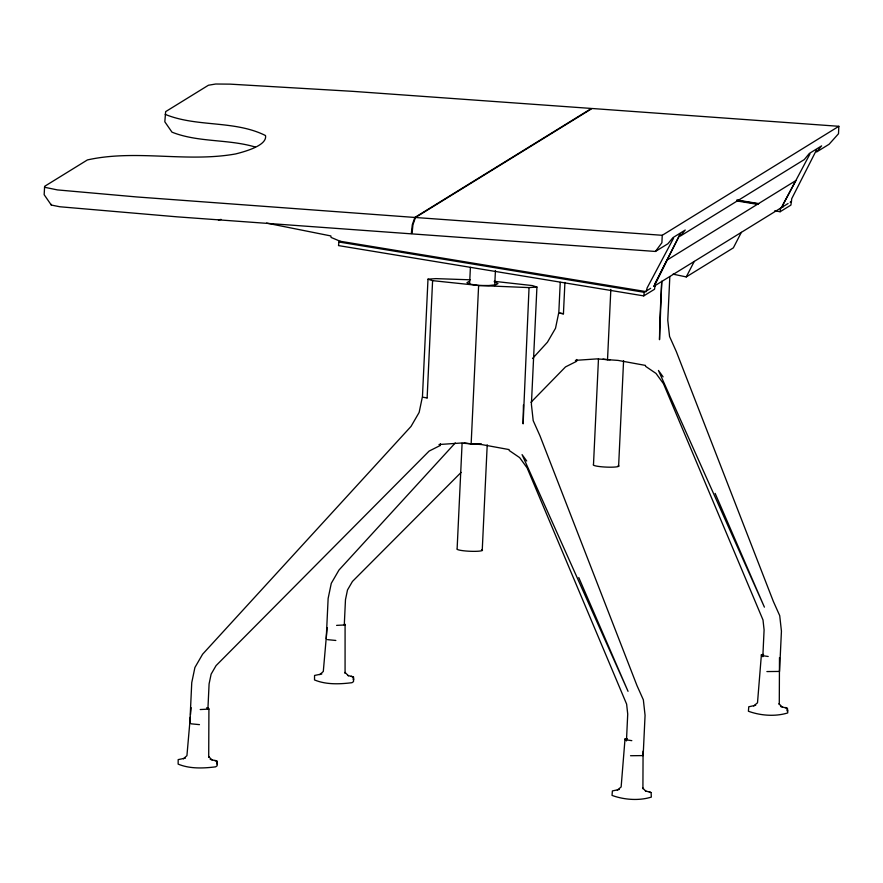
<?xml version="1.0" encoding="UTF-8"?>
<svg xmlns="http://www.w3.org/2000/svg" width="883" height="883" viewBox="0 0 883 883"><rect width="100%" height="100%" fill="white"/><g stroke="black" fill="none" stroke-linecap="round" stroke-linejoin="round"><path stroke-width="1.32" d="M206.512 707.879L208.719 708.376L208.918 709.104L208.708 757.426L208.686 756.576L212.063 759.998M345.087 624.204L345.076 673.265L345.065 672.416L348.443 675.837M643.078 751.168L642.912 788.751L642.581 787.879L645.959 791.3M779.281 704.59L779.49 657.603M523.442 404.922L523.122 423.862L529.049 287.604L536.93 287.041L531.4 404.359L533.2 420.661L539.932 435.705L636.963 685.55L643.354 699.844L645.065 715.329L643.166 755.594L630.528 755.727M165.176 114.36C196.997 127.417 234.282 119.989 265.474 135.518A350.981 45.817 2.7 0 1 235.618 153.94C186.589 162.737 135.916 149.117 87.406 159.933L44.636 186.324L44.15 194.69L51.302 205.044L59.801 206.754L176.997 216.832L411.29 233.84L412.306 224.735L414.844 217.45L591.444 108.454L352.637 91.335L230.143 84.139L215.695 84.017L208.421 85.243L165.651 111.633L164.823 121.799L171.986 132.163C198.333 142.627 228.112 138.918 255.231 147.019M207.891 709.38L209.094 683.872L211.125 674.148L216.059 665.627L429.127 451.081L440.175 445.518L440.429 443.663M217.262 762.945L217.13 765.771L215.629 766.841C203.355 768.398 189.624 768.938 178.145 764.104L178.178 759.623L185.441 758.122M326.224 638.729L328.134 598.464L331.28 583.321L338.973 570.054L455.286 442.924M344.271 625.219L345.474 599.712L347.494 589.987L352.438 581.467L461.081 472.427M353.63 678.784L353.498 681.61L352.008 682.68C339.734 684.237 325.993 684.778 314.514 679.932L314.558 675.451L321.82 673.961M470.242 279.812L435.882 278.62L427.99 279.183L422.46 396.5L419.138 412.438L411.036 426.412L202.604 654.215L194.911 667.493L191.754 682.625L189.856 722.89L191.192 723.828L199.47 724.634M427.129 397.968L432.593 280.651L427.99 279.183M462.107 443.012L457.129 548.674A12.803 1.667 2.7 0 0 470.54 551.29A12.803 1.667 2.7 0 0 481.787 549.601M469.613 283.818L470.396 267.35M626.455 740.925L627.725 714.071L626.621 704.126L527.118 467.891L519.645 457.615L509.193 450.496L509.072 449.579L481.71 444.568L471.147 443.84L478.619 285.485L470.451 284.194L466.919 282.703L468.994 281.423M482.228 550.495L487.217 444.822M494.723 285.628L495.429 270.54M560.241 282.328L558.829 312.339L555.517 328.277L547.416 342.24L532.526 358.52M563.497 313.807L559.557 313.101L563.431 313.796L564.921 282.428M598.475 358.851L593.497 464.513A12.803 1.667 2.7 0 0 606.908 467.129A12.803 1.667 2.7 0 0 618.155 465.44M762.824 656.753L764.093 629.91L763 619.965L663.486 383.719L656.025 373.443L645.572 366.324L645.44 365.407L618.089 360.407L607.526 359.668L610.837 289.447M618.608 466.323L623.586 360.661M838.85 126.302L662.25 235.297L661.897 242.737L655.429 251.456L412.03 233.896L412.935 224.779L415.463 217.494L592.074 108.499L838.85 126.302L838.497 133.752L829.082 144.271L816.576 151.997L821.609 145.872L809.347 153.443L804.303 159.569L680.197 236.158L685.241 230.033L672.978 237.604L667.934 243.73L655.429 251.456M669.833 276.545L667.769 320.198L669.568 336.5L676.301 351.544L773.331 601.389L779.722 615.672L781.433 631.157L779.534 671.433L766.897 671.566M787.835 710.109L787.702 712.934C775.395 716.786 760.462 715.672 748.409 711.234L748.762 706.775L755.705 705.263M627.206 738.607L625.021 738.95L621.135 786.974L617.294 790.119M763.574 654.435L761.389 654.789L757.504 702.802L753.674 705.959M190.287 717.25L186.931 755.649L183.41 758.817M190.529 714.513L191.125 707.647M327.14 627.603L323.299 671.477L319.778 674.656M673.552 238.211L647.084 288.001L646.257 291.644L340.176 241.258L338.962 242.008L338.509 245.595L643.762 295.893L654.557 289.238L655.009 285.651M643.762 295.893L644.215 292.306L650.65 288.333M774.711 210.838L780.13 211.732L780.583 208.145M530.926 402.339L565.495 366.92L576.555 361.346L576.809 359.502M51.302 205.044L51.402 204.381M654.866 284.911L667.106 260.043L795.925 180.54L781.3 207.704M653.795 286.401L680.12 234.15L655.329 282.913L655.043 285.982L653.795 286.401L788.066 203.52M816.499 149.989L791.698 198.752L791.422 201.81L790.164 202.229L791.378 201.479L790.925 205.077L780.13 211.732M673.012 274.149L686.257 276.92L694.248 261.434M741.345 232.361L733.354 247.858L686.257 276.92M809.921 154.039L783.464 203.841L783.066 206.964L781.797 207.395M218.41 219.922L221.092 219.403M345.297 624.943L336.6 625.374M208.918 709.104L200.231 709.535M619.336 789.424L612.383 790.947L612.04 795.406C624.093 799.843 639.027 800.947 651.323 797.095L651.113 792.548L645.396 790.881M432.593 280.651L478.619 285.485L488.818 285.518L495.926 284.801L498.001 283.52L494.469 282.03M335.838 640.462L327.56 639.656M529.049 287.604L478.619 285.485M414.844 217.45L136.644 196.942L57.428 189.911L44.503 187.251M415.463 217.494L662.25 235.297M494.171 281.324L532.328 285.573L536.93 287.041M610.164 359.756A20.519 2.682 2.7 0 1 607.526 359.668L597.04 358.884L575.418 360.363L576.555 361.346M481.345 443.873A20.519 2.682 2.7 0 1 471.147 443.84L460.661 443.056L439.05 444.524L440.175 445.518M768.199 656.488L761.587 655.528L761.389 654.789M631.82 740.649L625.219 739.689L625.021 738.95M737.029 200.022L758.729 203.598M736.742 200.353L758.342 203.918M737.173 200.993L757.526 204.348M338.962 242.008L644.215 292.306M423.178 397.262L427.063 397.957M266.567 223.09L330.849 235.938L331.092 237.439L340.176 241.258M780.55 706.466L787.493 708.387L787.349 711.212L787.172 708.365L785.417 707.46M347.725 675.396L353.597 677.084L353.465 679.91L353.288 677.062L351.213 676.135M210.187 759.314L217.218 761.245L217.086 764.082L216.909 761.223L214.845 760.307M649.049 791.632L650.804 792.526M778.949 703.718L782.327 707.14M663.089 376.842L658.442 370.452L764.402 607.14L715.131 493.387M526.71 461.014L522.074 454.624L628.034 691.312L578.762 577.559M471.147 443.84A20.519 2.682 2.7 0 1 464.039 442.78M607.526 359.668A20.519 2.682 2.7 0 1 602.979 359.072M659.811 320.75L659.502 339.701L661.753 281.191L659.811 320.75"/></g></svg>
